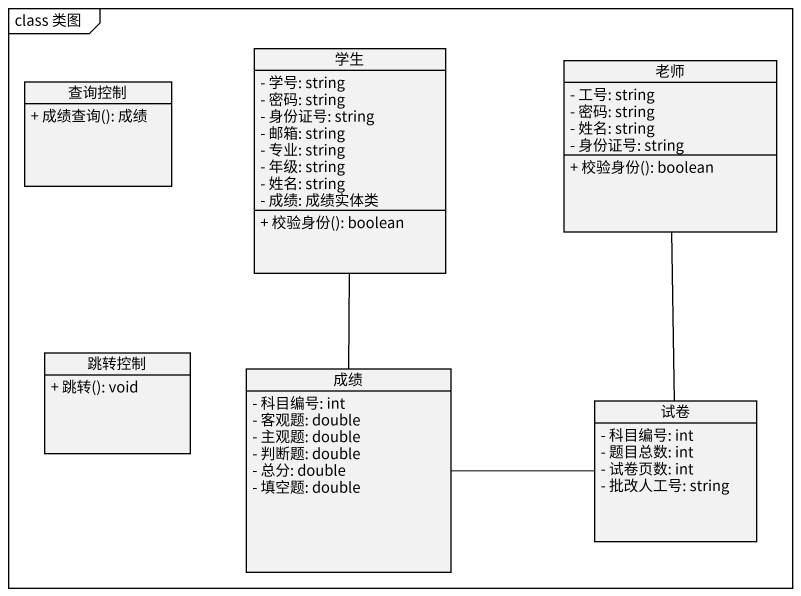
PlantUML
@startuml
mainframe class 类图
hide circle
hide empty members
skinparam classAttributeIconSize 0
class 查询控制 {
  + 成绩查询(): 成绩
}
class 学生 {
  - 学号: string
  - 密码: string
  - 身份证号: string
  - 邮箱: string
  - 专业: string
  - 年级: string
  - 姓名: string
  - 成绩: 成绩实体类
  + 校验身份(): boolean
}
class 老师 {
  - 工号: string
  - 密码: string
  - 姓名: string
  - 身份证号: string
  + 校验身份(): boolean
}
class 跳转控制 {
  + 跳转(): void
}
class 成绩 {
  - 科目编号: int
  - 客观题: double
  - 主观题: double
  - 判断题: double
  - 总分: double
  - 填空题: double
}
class 试卷 {
  - 科目编号: int
  - 题目总数: int
  - 试卷页数: int
  - 批改人工号: string
}
成绩 -up- 学生
试卷 -up- 老师
试卷 -left- 成绩
@enduml
